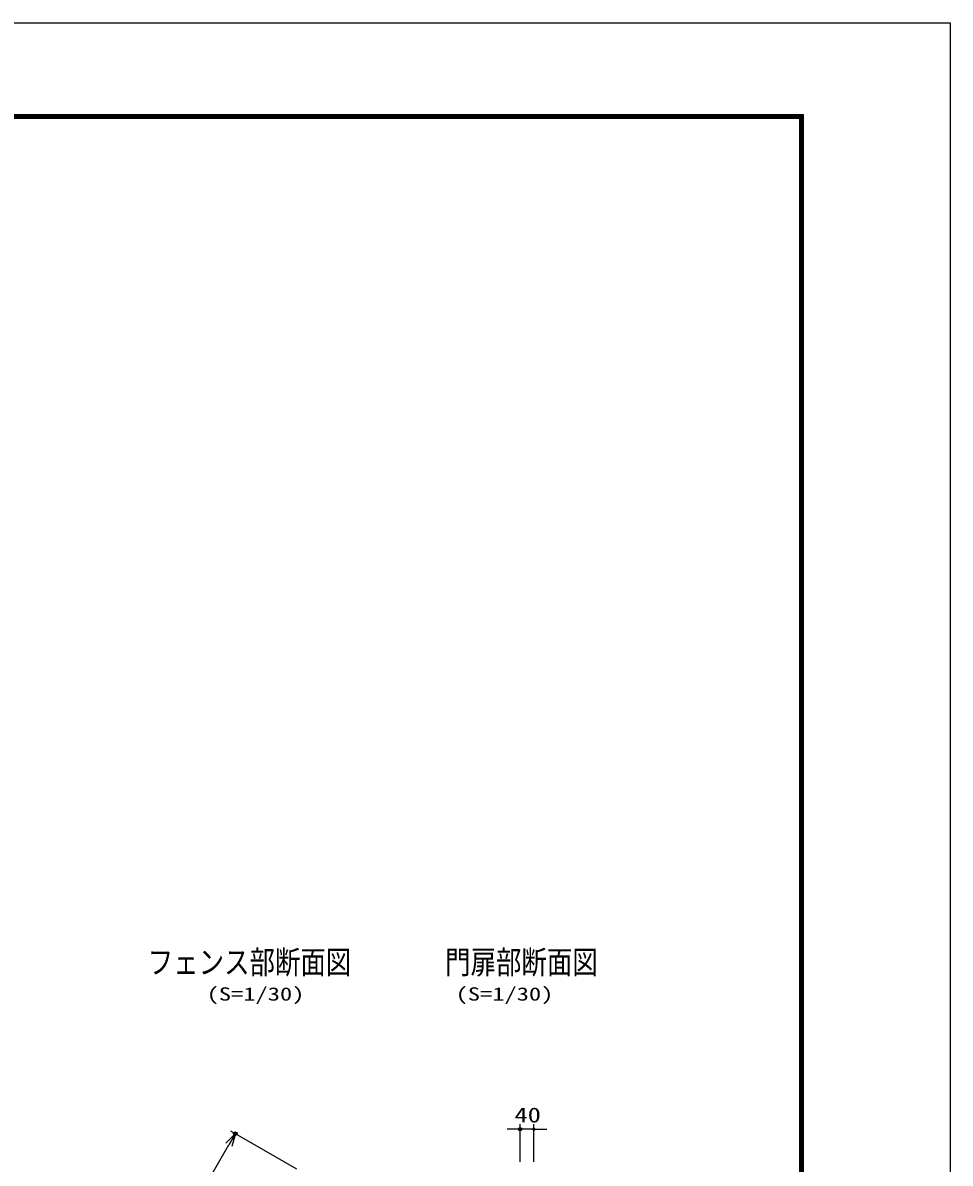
# Model space of a CAD drawing. Units: millimetres, scale not verified. Extents: x -6299 to 6301, y -4454 to 4456.
# Drawn here: x 3623 to 6301, y 1161 to 4456 of the extents above; entities that cross this region are included whole.
import ezdxf
from ezdxf.enums import TextEntityAlignment as Align

# ---------------------------------------------------------------- set-up
doc = ezdxf.new("R2010")
doc.units = ezdxf.units.MM
doc.header["$LTSCALE"] = 20
doc.header["$PDMODE"] = 32
doc.header["$PDSIZE"] = 10
doc.layers.add('0-0_D-TITLE', color=7, linetype='Continuous')
doc.layers.add('0-7_DEFPOINTS', color=7, linetype='Continuous')
doc.layers.add('0-1_WAKU', color=7, linetype='Continuous', lineweight=25)
doc.layers.add('0-2_0', color=4, linetype='Continuous', lineweight=25)
doc.styles.add('ＭＳ ゴシック', font='')
doc.styles.get('ＭＳ ゴシック').set_extended_font_data('MS Gothic')

# ---------------------------------------------------------------- blocks, each defined once
blk = doc.blocks.new('_Open30')
at = {"layer": '0-2_0', "color": 2}
blk.add_line((0, 0), (-20, 0), dxfattribs=at)
blk.add_lwpolyline([(-20, 5.36), (0, 0), (-20, -5.36)], dxfattribs=at)
blk = doc.blocks.new('_DotSmall')
at = {"layer": '0-2_0', "color": 2}
for points in [[(0, 0), (-2.5, 0), (-2.48, 0.31)], [(0, 0), (-2.48, -0.31), (-2.5, 0)], [(0, 0), (-2.48, 0.31), (-2.42, 0.62)], [(0, 0), (-2.42, -0.62), (-2.48, -0.31)], [(0, 0), (-2.42, 0.62), (-2.32, 0.92)], [(0, 0), (-2.32, -0.92), (-2.42, -0.62)], [(0, 0), (-2.32, 0.92), (-2.19, 1.2)], [(0, 0), (-2.19, -1.2), (-2.32, -0.92)], [(0, 0), (-2.19, 1.2), (-2.02, 1.47)], [(0, 0), (-2.02, -1.47), (-2.19, -1.2)], [(0, 0), (-2.02, 1.47), (-1.82, 1.71)], [(0, 0), (-1.82, -1.71), (-2.02, -1.47)], [(0, 0), (-1.82, 1.71), (-1.59, 1.93)], [(0, 0), (-1.59, -1.93), (-1.82, -1.71)], [(0, 0), (-1.59, 1.93), (-1.34, 2.11)], [(0, 0), (-1.34, -2.11), (-1.59, -1.93)], [(0, 0), (-1.34, 2.11), (-1.06, 2.26)], [(0, 0), (-1.06, -2.26), (-1.34, -2.11)], [(0, 0), (-1.06, 2.26), (-0.77, 2.38)], [(0, 0), (-0.77, -2.38), (-1.06, -2.26)], [(0, 0), (-0.77, 2.38), (-0.47, 2.46)], [(0, 0), (-0.47, -2.46), (-0.77, -2.38)], [(0, 0), (-0.47, 2.46), (-0.16, 2.5)], [(0, 0), (-0.16, -2.5), (-0.47, -2.46)], [(0, 0), (-0.16, 2.5), (0.16, 2.5)], [(0, 0), (0.16, -2.5), (-0.16, -2.5)], [(0, 0), (0.16, 2.5), (0.47, 2.46)], [(0, 0), (0.47, 2.46), (0.77, 2.38)], [(0, 0), (0.77, 2.38), (1.06, 2.26)], [(0, 0), (1.06, 2.26), (1.34, 2.11)], [(0, 0), (1.34, 2.11), (1.59, 1.93)], [(0, 0), (1.59, 1.93), (1.82, 1.71)], [(0, 0), (1.82, 1.71), (2.02, 1.47)], [(0, 0), (2.02, 1.47), (2.19, 1.2)], [(0, 0), (2.19, 1.2), (2.32, 0.92)], [(0, 0), (2.32, 0.92), (2.42, 0.62)], [(0, 0), (2.42, 0.62), (2.48, 0.31)], [(0, 0), (2.48, 0.31), (2.5, 0)], [(0, 0), (0.47, -2.46), (0.16, -2.5)], [(0, 0), (0.77, -2.38), (0.47, -2.46)], [(0, 0), (1.06, -2.26), (0.77, -2.38)], [(0, 0), (1.34, -2.11), (1.06, -2.26)], [(0, 0), (1.59, -1.93), (1.34, -2.11)], [(0, 0), (1.82, -1.71), (1.59, -1.93)], [(0, 0), (2.02, -1.47), (1.82, -1.71)], [(0, 0), (2.19, -1.2), (2.02, -1.47)], [(0, 0), (2.32, -0.92), (2.19, -1.2)], [(0, 0), (2.42, -0.62), (2.32, -0.92)], [(0, 0), (2.48, -0.31), (2.42, -0.62)], [(0, 0), (2.5, 0), (2.48, -0.31)]]:
    blk.add_solid(points, dxfattribs=at)

msp = doc.modelspace()

# ---------------------------------------------------------------- linework, layer by layer
at = {"layer": '0-1_WAKU', "color": 3}
msp.add_lwpolyline([(-6298.91, 4456.33), (6301.09, 4456.33), (6301.09, -4453.67), (-6298.91, -4453.67)], close=True, dxfattribs=at)
at = {"layer": '0-2_0', "color": 1}
for p, q in [((4414.19, 1143.42), (4223.56, 1253.48)), ((5058.98, 1164.39), (5058.98, 1273.72)), ((5098.99, 1164.39), (5098.99, 1273.72))]:
    msp.add_line(p, q, dxfattribs=at)
at = {"layer": '0-2_0', "color": 2}
for p, q in [((5058.98, 1258.72), (5021.48, 1258.72)), ((5098.99, 1258.72), (5058.98, 1258.72)), ((5098.99, 1258.72), (5136.49, 1258.72)), ((4030.3, 888.74), (4217.8, 1213.5))]:
    msp.add_line(p, q, dxfattribs=at)
at = {"layer": '0-2_0', "color": 7}
for points in [[(-5875.91, 4191.15), (5876.81, 4191.15), (5876.81, -4188.49), (-5875.91, -4188.49)], [(-5873.25, 4188.5), (5874.16, 4188.5), (5874.16, -4185.84), (-5873.25, -4185.84)], [(-5870.6, 4185.85), (5871.5, 4185.85), (5871.5, -4183.19), (-5870.6, -4183.19)], [(-5867.95, 4183.2), (5868.85, 4183.2), (5868.85, -4180.53), (-5867.95, -4180.53)], [(-5865.3, 4180.55), (5866.2, 4180.55), (5866.2, -4177.88), (-5865.3, -4177.88)]]:
    msp.add_lwpolyline(points, close=True, dxfattribs=at)
at = {"layer": '0-7_DEFPOINTS'}
for p in [(5058.98, 1258.72), (4236.55, 1245.98)]:
    msp.add_point(p, dxfattribs=at)

# ---------------------------------------------------------------- block references
at = {"layer": '0-2_0', "xscale": 1.875, "yscale": 1.875}
msp.add_blockref('_DotSmall', (5058.98, 1258.72), dxfattribs=at)
for name, p, rotation in [('_DotSmall', (5098.99, 1258.72), 180), ('_Open30', (4236.55, 1245.98), 60)]:
    msp.add_blockref(name, p, dxfattribs=dict(at, rotation=rotation))

# ---------------------------------------------------------------- texts
at = {"layer": '0-0_D-TITLE', "style": 'ＭＳ ゴシック'}
for s, height, width, p in [('フェンス部断面図', 67.3, 0.8, (3983.72, 1687.84)), ('門扉部断面図', 67.3, 0.8, (4842.5, 1687.84)), ('(S=1/30)', 38.42, 1.35, (4153.69, 1618.93)), ('(S=1/30)', 38.42, 1.35, (4872.77, 1618.93))]:
    msp.add_text(s, height=height, dxfattribs=dict(at, width=width)).set_placement(p, align=Align.BOTTOM_LEFT)
at = {"layer": '0-2_0', "color": 3, "style": 'ＭＳ ゴシック', "width": 1.3}
msp.add_text('40', height=43.26, dxfattribs=at).set_placement((5042.56, 1265.39), align=Align.BOTTOM_LEFT)

doc.saveas('drawing.dxf')
